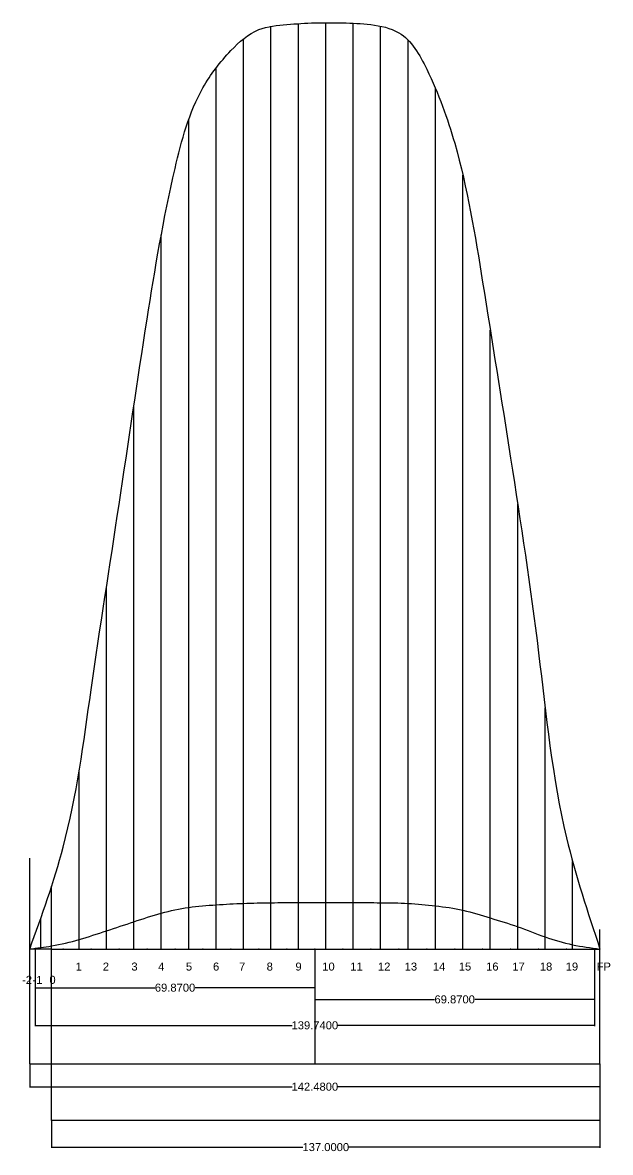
# Model space of a CAD drawing. Header units: inches. Extents: x 2352 to 5451, y 15 to 423.
# Drawn here: x 3608.1 to 3755, y 128.4 to 410.8 of the extents above; entities that cross this region are included whole.
import ezdxf

# ---------------------------------------------------------------- set-up
doc = ezdxf.new("R2010")
doc.units = ezdxf.units.IN
doc.header["$MEASUREMENT"] = 0
doc.styles.get("Standard").update_dxf_attribs({"font": 'arial.ttf'})
doc.dimstyles.get("Standard").update_dxf_attribs({"dimtxt": 0.18, "dimasz": 0.18, "dimexe": 0.18, "dimexo": 0.0625, "dimgap": 0.09, "dimtad": 0, "dimtih": 1, "dimtoh": 1, "dimdec": 4, "dimzin": 0, "dimdsep": 46, "dimtxsty": 'Standard', "dimcen": 0.09, "dimadec": 0, "dimazin": 0, "dimtfac": 1, "dimtdec": 4, "dimtofl": 0, "dimtmove": 0, "dimatfit": 3, "dimfxl": 1, "dimtolj": 1, "dimtzin": 0, "dimarcsym": 0})

# ---------------------------------------------------------------- blocks, each defined once
blk = doc.blocks.new('*D110')
at = {"color": 0, "lineweight": -2, "transparency": 16777216}
for p, q in [((3611.25, 179.14), (3611.25, 159.96)), ((3750.99, 179.14), (3750.99, 159.96)), ((3611.43, 160.14), (3675.42, 160.14)), ((3750.81, 160.14), (3686.82, 160.14))]:
    blk.add_line(p, q, dxfattribs=at)
at = {"color": 0, "transparency": 16777216}
for points in [[(3611.43, 160.17), (3611.43, 160.11), (3611.25, 160.14)], [(3750.81, 160.17), (3750.81, 160.11), (3750.99, 160.14)]]:
    blk.add_solid(points, dxfattribs=at)
at = {"layer": 'Defpoints', "color": 0, "transparency": 16777216}
for p in [(3611.25, 179.2), (3750.99, 179.2), (3750.99, 160.14)]:
    blk.add_point(p, dxfattribs=at)
at = {"color": 0, "transparency": 16777216, "insert": (3681.12, 160.14), "char_height": 2, "attachment_point": 5}
blk.add_mtext('\\A1;139.7400', dxfattribs=at)
blk = doc.blocks.new('*D148')
at = {"color": 0, "lineweight": -2, "transparency": 16777216}
for p, q in [((3681.12, 179.14), (3681.12, 166.44)), ((3750.99, 179.14), (3750.99, 166.44)), ((3681.3, 166.62), (3711.04, 166.62)), ((3750.81, 166.62), (3721.08, 166.62))]:
    blk.add_line(p, q, dxfattribs=at)
at = {"color": 0, "transparency": 16777216}
for points in [[(3681.3, 166.65), (3681.3, 166.59), (3681.12, 166.62)], [(3750.81, 166.65), (3750.81, 166.59), (3750.99, 166.62)]]:
    blk.add_solid(points, dxfattribs=at)
at = {"layer": 'Defpoints', "color": 0, "transparency": 16777216}
for p in [(3681.12, 179.2), (3750.99, 179.2), (3750.99, 166.62)]:
    blk.add_point(p, dxfattribs=at)
at = {"color": 0, "transparency": 16777216, "insert": (3716.06, 166.62), "char_height": 2, "attachment_point": 5}
blk.add_mtext('\\A1;69.8700', dxfattribs=at)
blk = doc.blocks.new('*D149')
at = {"color": 0, "lineweight": -2, "transparency": 16777216}
for p, q in [((3611.25, 179.14), (3611.25, 169.37)), ((3681.12, 179.14), (3681.12, 169.37)), ((3611.43, 169.55), (3641.17, 169.55)), ((3680.94, 169.55), (3651.21, 169.55))]:
    blk.add_line(p, q, dxfattribs=at)
at = {"color": 0, "transparency": 16777216}
for points in [[(3611.43, 169.58), (3611.43, 169.52), (3611.25, 169.55)], [(3680.94, 169.58), (3680.94, 169.52), (3681.12, 169.55)]]:
    blk.add_solid(points, dxfattribs=at)
at = {"layer": 'Defpoints', "color": 0, "transparency": 16777216}
for p in [(3611.25, 179.2), (3681.12, 179.2), (3611.25, 169.55)]:
    blk.add_point(p, dxfattribs=at)
at = {"color": 0, "transparency": 16777216, "insert": (3646.19, 169.55), "char_height": 2, "attachment_point": 5}
blk.add_mtext('\\A1;69.8700', dxfattribs=at)
blk = doc.blocks.new('*D150')
at = {"color": 0, "lineweight": -2, "transparency": 16777216}
for p, q in [((3609.88, 150.47), (3609.88, 144.62)), ((3752.36, 150.47), (3752.36, 144.62)), ((3610.06, 144.8), (3675.42, 144.8)), ((3752.18, 144.8), (3686.82, 144.8))]:
    blk.add_line(p, q, dxfattribs=at)
at = {"color": 0, "transparency": 16777216}
for points in [[(3610.06, 144.83), (3610.06, 144.77), (3609.88, 144.8)], [(3752.18, 144.83), (3752.18, 144.77), (3752.36, 144.8)]]:
    blk.add_solid(points, dxfattribs=at)
at = {"layer": 'Defpoints', "color": 0, "transparency": 16777216}
for p in [(3609.88, 150.53), (3752.36, 150.53), (3752.36, 144.8)]:
    blk.add_point(p, dxfattribs=at)
at = {"color": 0, "transparency": 16777216, "insert": (3681.12, 144.8), "char_height": 2, "attachment_point": 5}
blk.add_mtext('\\A1;142.4800', dxfattribs=at)
blk = doc.blocks.new('*D151')
at = {"color": 0, "lineweight": -2, "transparency": 16777216}
for p, q in [((3615.36, 136.33), (3615.36, 129.52)), ((3752.36, 136.33), (3752.36, 129.52)), ((3615.54, 129.7), (3678.16, 129.7)), ((3752.18, 129.7), (3689.56, 129.7))]:
    blk.add_line(p, q, dxfattribs=at)
at = {"color": 0, "transparency": 16777216}
for points in [[(3615.54, 129.73), (3615.54, 129.67), (3615.36, 129.7)], [(3752.18, 129.73), (3752.18, 129.67), (3752.36, 129.7)]]:
    blk.add_solid(points, dxfattribs=at)
at = {"layer": 'Defpoints', "color": 0, "transparency": 16777216}
for p in [(3615.36, 136.39), (3752.36, 136.39), (3752.36, 129.7)]:
    blk.add_point(p, dxfattribs=at)
at = {"color": 0, "transparency": 16777216, "insert": (3683.86, 129.7), "char_height": 2, "attachment_point": 5}
blk.add_mtext('\\A1;137.0000', dxfattribs=at)

msp = doc.modelspace()

# ---------------------------------------------------------------- linework, layer by layer
for p, q in [((3670.16103, 179.20228), (3670.16103, 409.84456)), ((3677.01103, 179.20228), (3677.01103, 410.50367)), ((3683.86103, 179.20228), (3683.86103, 410.74734)), ((3690.71103, 179.20228), (3690.71103, 410.61656)), ((3697.56103, 179.20228), (3697.56103, 409.87031)), ((3663.31103, 179.20228), (3663.31103, 406.70745)), ((3704.41103, 179.20228), (3704.41103, 406.39262)), ((3656.46103, 179.20228), (3656.46103, 399.44576)), ((3711.26103, 179.20228), (3711.26103, 394.31792)), ((3649.61103, 179.20228), (3649.61103, 386.57747)), ((3718.11103, 179.20228), (3718.11103, 372.621)), ((3642.76103, 179.20228), (3642.76103, 357.74571)), ((3724.96103, 179.20228), (3724.96103, 333.92296)), ((3635.91103, 179.20228), (3635.91103, 315.06364)), ((3731.81103, 179.20228), (3731.81103, 290.39689)), ((3629.06103, 179.20228), (3629.06103, 269.75488)), ((3738.66103, 179.20228), (3738.66103, 239.47362)), ((3622.21103, 179.20228), (3622.21103, 223.67121)), ((3609.88103, 150.53099), (3609.88103, 201.90687)), ((3745.51103, 179.20228), (3745.51103, 201.10837)), ((3615.36103, 179.20228), (3615.36103, 194.9422)), ((3649.61103, 179.20228), (3649.61103, 189.62628)), ((3656.46103, 179.20228), (3656.46103, 190.27328)), ((3663.31103, 179.20228), (3663.31103, 190.63828)), ((3670.16103, 179.20228), (3670.16103, 190.79628)), ((3677.01103, 179.20228), (3677.01103, 190.83928)), ((3683.86103, 179.20228), (3683.86103, 190.83928)), ((3690.71103, 179.20228), (3690.71103, 190.83928)), ((3697.56103, 179.20228), (3697.56103, 190.79728)), ((3704.41103, 179.20228), (3704.41103, 190.62228)), ((3711.26103, 179.20228), (3711.26103, 190.01528)), ((3612.62103, 179.20228), (3612.62103, 186.86044)), ((3642.76103, 179.20228), (3642.76103, 188.17728)), ((3718.11103, 179.20228), (3718.11103, 188.92428)), ((3724.96103, 179.20228), (3724.96103, 186.97928)), ((3629.06103, 179.20228), (3629.06103, 183.75428)), ((3635.91103, 179.20228), (3635.91103, 186.03128)), ((3731.81103, 179.20228), (3731.81103, 184.79128)), ((3752.36103, 150.53099), (3752.36103, 184.079)), ((3622.21103, 179.20228), (3622.21103, 181.43728)), ((3738.66103, 179.20228), (3738.66103, 182.23228)), ((3615.36103, 179.20228), (3609.88103, 179.20228)), ((3612.62103, 179.20228), (3612.62103, 179.58728)), ((3615.36103, 179.20228), (3615.36103, 179.99328)), ((3615.36103, 179.20228), (3752.36103, 179.20228)), ((3615.36103, 136.39279), (3615.36103, 179.20228)), ((3681.12103, 179.20228), (3681.12103, 150.53099)), ((3745.51103, 179.20228), (3745.51103, 180.30328)), ((3609.88103, 150.53099), (3752.36103, 150.53099)), ((3752.36103, 150.53099), (3752.36103, 136.39279)), ((3752.36103, 136.39279), (3615.36103, 136.39279))]:
    msp.add_line(p, q)
for points in [[(3609.88103, 179.20228), (3618.23803, 204.66728), (3625.22503, 244.02228), (3632.21203, 290.32228), (3639.19903, 336.62228), (3646.18603, 374.2986), (3653.17303, 394.49728), (3660.16003, 403.75728), (3667.14703, 409.01931), (3674.13403, 410.29547), (3681.12103, 410.70228), (3688.10803, 410.70228), (3695.09503, 410.26373), (3702.08203, 408.24485), (3709.06903, 399.12728), (3716.05603, 380.60728), (3723.04303, 345.88228), (3730.03003, 301.89728), (3737.01703, 253.28228), (3744.00403, 206.98228), (3752.36103, 179.20228)], [(3609.88103, 179.20228), (3612.62103, 179.58728), (3615.36103, 179.99328), (3629.06103, 183.75428), (3635.91103, 186.03128), (3642.76103, 188.17728), (3649.61103, 189.62628), (3656.46103, 190.27328), (3663.31103, 190.63828), (3670.16103, 190.79628), (3677.01103, 190.83928), (3683.86103, 190.83928), (3690.71103, 190.83928), (3697.56103, 190.79728), (3704.41103, 190.62228), (3711.26103, 190.01528), (3718.11103, 188.92428), (3724.96103, 186.97928), (3731.81103, 184.79128), (3738.66103, 182.23228), (3745.51103, 180.30328), (3752.36103, 179.20228)]]:
    msp.add_spline(points, degree=3)
for p in [(3618.23803, 179.20228), (3622.21103, 179.20228), (3625.22503, 179.20228), (3629.06103, 179.20228), (3632.21203, 179.20228), (3635.91103, 179.20228), (3639.19903, 179.20228), (3642.76103, 179.20228), (3646.18603, 179.20228), (3649.61103, 179.20228), (3653.17303, 179.20228), (3656.46103, 179.20228), (3660.16003, 179.20228), (3663.31103, 179.20228), (3667.14703, 179.20228), (3670.16103, 179.20228), (3674.13403, 179.20228), (3677.01103, 179.20228), (3681.12103, 179.20228), (3683.86103, 179.20228), (3688.10803, 179.20228), (3690.71103, 179.20228), (3695.09503, 179.20228), (3697.56103, 179.20228), (3702.08203, 179.20228), (3704.41103, 179.20228), (3709.06903, 179.20228), (3711.26103, 179.20228), (3716.05603, 179.20228), (3718.11103, 179.20228), (3723.04303, 179.20228), (3724.96103, 179.20228), (3730.03003, 179.20228), (3731.81103, 179.20228), (3737.01703, 179.20228), (3738.66103, 179.20228), (3744.00403, 179.20228), (3745.51103, 179.20228)]:
    msp.add_point(p)

# ---------------------------------------------------------------- texts
for s, p in [('1', (3621.35884, 173.83441)), ('2', (3628.14051, 173.83441)), ('3', (3635.28875, 173.83441)), ('4', (3641.97877, 173.83441)), ('5', (3648.8979, 173.83441)), ('6', (3655.67957, 173.83441)), ('7', (3662.18631, 173.83441)), ('8', (3669.07912, 173.83441)), ('9', (3676.27319, 173.83441)), ('10', (3682.96321, 173.83441)), ('11', (3689.97399, 173.83441)), ('12', (3696.89312, 173.83441)), ('13', (3703.56344, 173.83441)), ('14', (3710.62004, 173.83441)), ('15', (3717.08095, 173.83441)), ('16', (3723.90844, 173.83441)), ('17', (3730.461, 173.83441)), ('18', (3737.33431, 173.83441)), ('19', (3743.79523, 173.83441)), ('FP', (3751.53916, 173.83441)), ('-2', (3607.98097, 170.50865)), ('-1', (3610.59282, 170.50865)), ('0', (3614.80123, 170.52523))]:
    msp.add_text(s, height=2).set_placement(p)

# ---------------------------------------------------------------- dimensions: what is measured, and where the dimension line sits
at = {"color": 1}
for base, p1, p2, picture, middle in [((3750.99103, 160.13956), (3611.25103, 179.20228), (3750.99103, 179.20228), '*D110', (3681.12103, 160.13956)), ((3611.25103, 169.54967), (3681.12103, 179.20228), (3611.25103, 179.20228), '*D149', (3646.18603, 169.54967)), ((3750.99103, 166.61926), (3681.12103, 179.20228), (3750.99103, 179.20228), '*D148', (3716.05603, 166.61926)), ((3752.36103, 144.79946), (3609.88103, 150.53099), (3752.36103, 150.53099), '*D150', (3681.12103, 144.79946)), ((3752.36103, 129.69904), (3615.36103, 136.39279), (3752.36103, 136.39279), '*D151', (3683.86103, 129.69904))]:
    dim = msp.add_linear_dim(base=base, p1=p1, p2=p2, dimstyle='Standard', override={"dimtxt": 2}, dxfattribs=at)
    dim.commit()
    dim.dimension.update_dxf_attribs({"geometry": picture, "text_midpoint": middle})

doc.saveas('drawing.dxf')
